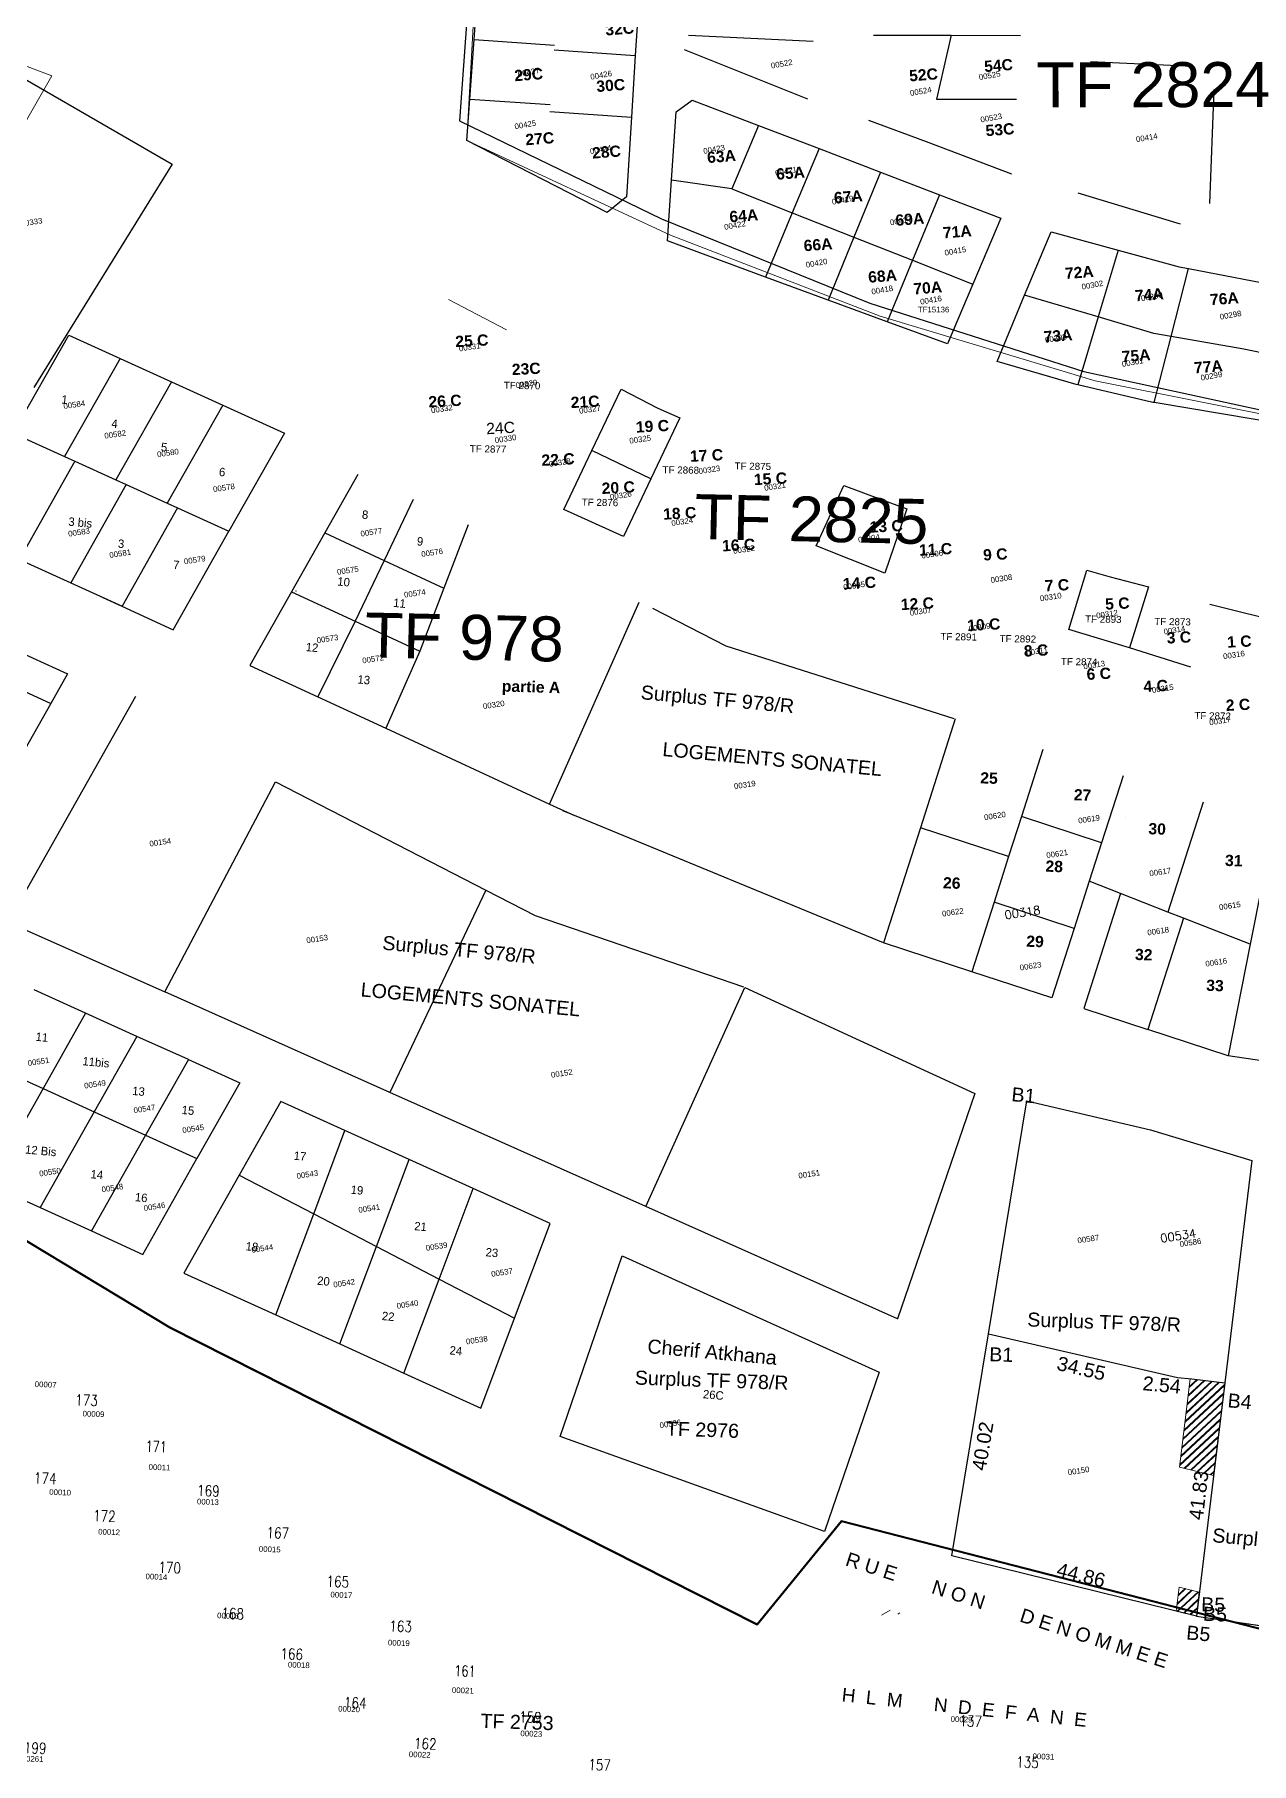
# Model space of a CAD drawing. Header units: metres. Extents: x 0 to 1324930, y 0 to 1631912.
# Drawn here: x 254000.7 to 254217.3, y 1629919.7 to 1630227.5 of the extents above; entities that cross this region are included whole.
import ezdxf
from ezdxf.enums import TextEntityAlignment as Align

# ---------------------------------------------------------------- set-up
doc = ezdxf.new("R2010")
doc.units = ezdxf.units.M
doc.header["$MEASUREMENT"] = 0
for name, color, linetype, lineweight in [('CABA', 7, 'Continuous', 0), ('etats des lieux', 30, 'Continuous', 0), ('Numero Titre Foncier', 4, 'Continuous', 0), ('Numero_TF', 7, 'Continuous', 0), ('Numérotation', 7, 'Continuous', 0)]:
    doc.layers.add(name, color=color, linetype=linetype, lineweight=lineweight)
for name, color, linetype in [('historique_numero_parcelle', 7, 'Continuous'), ('limites_parcelles', 7, 'Continuous'), ('limites_sections', 7, 'Continuous'), ('limites_tf', 7, 'Continuous'), ('numero_lot', 7, 'Continuous'), ('numero_parcelle', 7, 'Continuous')]:
    doc.layers.add(name, color=color, linetype=linetype)
doc.styles.get("Standard").update_dxf_attribs({"font": 'txt.shx'})
doc.styles.add('Style-Arial', font='arial.ttf')
doc.styles.add('Style-ENGINEERING', font='ENGINEERING.shx')
doc.styles.add('Style-STANDARD', font='STANDARD.shx')
doc.styles.add('Style-txt', font='txt.shx')
doc.styles.add('style1', font='')
doc.styles.get('style1').set_extended_font_data('Times New Roman', bold=True)
pattern_1 = [(43.0081, (73679.1095, 47515.8879), (-0.6820969712, 0.73125216026), [])]

msp = doc.modelspace()

# ---------------------------------------------------------------- hatches: boundary and pattern name
at = {"layer": 'CABA', "linetype": 'Continuous', "lineweight": 0}
h = msp.add_hatch(dxfattribs=at)
h.set_pattern_fill('MSTN', style=0, pattern_type=2)
h.set_pattern_definition([(43.0081, (73681.096, 47552.9553), (-0.6820969712, 0.73125216026), [])])
h.paths.add_polyline_path([(254206.4185, 1629988.21318), (254212.54465, 1629987.47917), (254210.54468, 1629971.02072), (254204.5105, 1629972.51156)])
h = msp.add_hatch(dxfattribs=at)
h.set_pattern_fill('MSTN', style=0, pattern_type=2)
h.set_pattern_definition(pattern_1)
h.paths.add_polyline_path([(254204.43198, 1629951.14585), (254208.02178, 1629950.25893), (254207.49814, 1629945.94976), (254203.90834, 1629946.83668)])
h = msp.add_hatch(dxfattribs=at)
h.set_pattern_fill('MSTN', style=0, pattern_type=2)
h.set_pattern_definition(pattern_1)
h.paths.add_polyline_path([(254204.43198, 1629951.14585), (254208.02178, 1629950.25893), (254207.49814, 1629945.94976), (254203.90834, 1629946.83668)])

# ---------------------------------------------------------------- linework, layer by layer
at = {"layer": 'CABA', "color": 7, "linetype": 'Continuous', "lineweight": 13}
msp.add_line((254125.9938, 1630117.9475), (254123.76185, 1630118.67752), dxfattribs=at)
at = {"layer": 'CABA', "color": 7, "linetype": 'Continuous', "lineweight": 30}
for p, q in [((254204.14309, 1629988.44177), (254206.66599, 1629988.19393)), ((254206.66599, 1629988.19393), (254212.54465, 1629987.47917))]:
    msp.add_line(p, q, dxfattribs=at)
at = {"layer": 'CABA', "color": 7, "linetype": 'Continuous', "lineweight": 0}
for p, q in [((254206.41922, 1629988.21909), (254204.5105, 1629972.51156)), ((254205.48142, 1629980.5016), (254212.49132, 1629987.04029)), ((254205.66884, 1629982.04391), (254211.61518, 1629987.59054)), ((254205.85625, 1629983.58623), (254210.31601, 1629987.7462)), ((254206.04367, 1629985.12855), (254209.01684, 1629987.90186)), ((254206.23109, 1629986.67086), (254207.71767, 1629988.05752)), ((254205.10658, 1629977.41696), (254212.11649, 1629983.95565)), ((254205.294, 1629978.95928), (254212.30391, 1629985.49797)), ((254204.73175, 1629974.33232), (254211.74165, 1629980.87102)), ((254204.91917, 1629975.87464), (254211.92907, 1629982.41334)), ((254204.54433, 1629972.79001), (254211.55424, 1629979.3287)), ((254205.46029, 1629972.2769), (254211.36682, 1629977.78638)), ((254206.61934, 1629971.99054), (254211.1794, 1629976.24407)), ((254207.77839, 1629971.70418), (254210.99199, 1629974.70175)), ((254210.54468, 1629971.02072), (254204.5105, 1629972.51156)), ((254208.93744, 1629971.41781), (254210.80457, 1629973.15943)), ((254210.09649, 1629971.13145), (254210.61715, 1629971.61712)), ((254204.43198, 1629951.14584), (254203.90834, 1629946.83668)), ((254204.05714, 1629948.06121), (254206.75007, 1629950.57312)), ((254204.14716, 1629946.77768), (254207.90912, 1629950.28676)), ((254204.24456, 1629949.60353), (254205.59102, 1629950.85948)), ((254208.02178, 1629950.25893), (254204.43198, 1629951.14584)), ((254205.30621, 1629946.49132), (254207.85258, 1629948.86652)), ((254206.46526, 1629946.20495), (254207.66516, 1629947.3242))]:
    msp.add_line(p, q, dxfattribs=at)
at = {"layer": 'CABA', "flags": 128}
for points in [[(254154.28212, 1629998.86075), (254162.36502, 1630022.40028)], [(254170.47252, 1629996.19674), (254204.14295, 1629988.43582)], [(254207.49926, 1629945.94673), (254272.16378, 1629936.48199)]]:
    msp.add_lwpolyline(points, dxfattribs=at)
at = {"layer": 'CABA', "color": 7, "flags": 128}
for points in [[(254170.47252, 1629996.19674), (254170.47252, 1629996.19674)], [(254170.6957, 1629993.70906), (254170.6957, 1629993.70906)], [(254171.03487, 1629995.12644), (254171.03487, 1629995.12644)]]:
    msp.add_lwpolyline(points, dxfattribs=at)
at = {"layer": 'CABA', "color": 5, "flags": 128}
msp.add_lwpolyline([(254204.14295, 1629988.43582), (254206.66753, 1629988.18882)], dxfattribs=at)
at = {"layer": 'CABA', "ltscale": 38, "flags": 128}
for points in [[(254151.46784, 1629946.13299), (254152.98176, 1629947.03609)], [(254154.34459, 1629946.30066), (254154.68102, 1629946.52603)]]:
    msp.add_lwpolyline(points, dxfattribs=at)
at = {"layer": 'CABA', "color": 7, "linetype": 'Continuous', "lineweight": 0}
for points in [[(254206.4185, 1629988.21318), (254212.54465, 1629987.47917), (254210.54468, 1629971.02072), (254204.5105, 1629972.51156)], [(254206.4185, 1629988.21318), (254212.54465, 1629987.47917), (254210.54468, 1629971.02072), (254204.5105, 1629972.51156)], [(254206.4185, 1629988.21318), (254212.54465, 1629987.47917), (254210.54468, 1629971.02072), (254204.5105, 1629972.51156)], [(254204.43198, 1629951.14584), (254208.02178, 1629950.25893), (254207.49814, 1629945.94976), (254203.90834, 1629946.83668)], [(254204.43198, 1629951.14584), (254208.02178, 1629950.25893), (254207.49814, 1629945.94976), (254203.90834, 1629946.83668)], [(254204.43198, 1629951.14584), (254208.02178, 1629950.25893), (254207.49814, 1629945.94976), (254203.90834, 1629946.83668)]]:
    msp.add_3dface(points, dxfattribs=at)
at = {"layer": 'etats des lieux', "color": 2, "lineweight": 13, "flags": 128}
msp.add_lwpolyline([(253989.35335, 1630225.62672), (253990.05265, 1630225.36302), (254003.78178, 1630220.18454), (253996.65492, 1630207.7157), (253982.74448, 1630213.30917), (253989.35335, 1630225.62672)], close=True, dxfattribs=at)
at = {"layer": 'limites_parcelles'}
for p, q in [((254078.93995, 1630226.62535), (254079.65964, 1630236.31642)), ((254108.22544, 1630233.45435), (254107.61572, 1630223.77943)), ((253986.17921, 1630226.99532), (254025.15366, 1630204.45447)), ((254078.15323, 1630216.03177), (254078.93995, 1630226.62535)), ((254078.93995, 1630226.62535), (254093.23099, 1630225.63957)), ((254117.05981, 1630227.43401), (254139.26363, 1630226.34812)), ((254150.04423, 1630227.39652), (254163.79994, 1630227.38615)), ((254163.86608, 1630227.38611), (254161.21541, 1630216.04825)), ((254163.79994, 1630227.38615), (254163.86608, 1630227.38611)), ((254163.86608, 1630227.38611), (254176.17386, 1630227.37682)), ((254093.1701, 1630224.77519), (254107.61572, 1630223.77943)), ((254107.61572, 1630223.77943), (254106.92478, 1630212.81572)), ((254138.32318, 1630216.02501), (254116.37013, 1630224.79848)), ((254188.6262, 1630222.70865), (254206.78221, 1630221.88083)), ((254210.59736, 1630217.7379), (254209.84956, 1630197.42755)), ((254077.60485, 1630208.64754), (254078.15323, 1630216.03177)), ((254078.15323, 1630216.03177), (254092.48328, 1630215.04276)), ((254114.90037, 1630213.73947), (254117.72295, 1630215.86265)), ((254117.72295, 1630215.86265), (254129.52755, 1630211.34627)), ((254161.21541, 1630216.04825), (254175.47165, 1630216.03778)), ((254092.39678, 1630213.81719), (254106.92478, 1630212.81572)), ((254106.92478, 1630212.81572), (254106.03113, 1630198.63532)), ((254114.07683, 1630201.59291), (254114.90037, 1630213.73947)), ((254129.52755, 1630211.34627), (254124.82559, 1630200.05934)), ((254129.52755, 1630211.34627), (254140.3413, 1630207.20897)), ((254159.42649, 1630208.39635), (254149.21034, 1630212.25115)), ((254102.63254, 1630195.84863), (254077.60485, 1630208.64754)), ((254174.64283, 1630202.65485), (254159.42649, 1630208.39635)), ((254140.3413, 1630207.20897), (254135.57046, 1630195.79466)), ((254140.3413, 1630207.20897), (254151.28824, 1630203.02072)), ((254025.15366, 1630204.45447), (254000.56487, 1630164.68478)), ((254151.28824, 1630203.02072), (254146.52983, 1630191.45856)), ((254151.28824, 1630203.02072), (254161.75131, 1630199.0176)), ((254106.03113, 1630198.63532), (254102.63254, 1630195.84863)), ((254113.34374, 1630190.78032), (254114.07683, 1630201.59291)), ((254124.82559, 1630200.05934), (254114.07683, 1630201.59291)), ((254124.82559, 1630200.05934), (254124.82079, 1630200.04784)), ((254124.82079, 1630200.04784), (254135.57046, 1630195.79466)), ((254161.75131, 1630199.0176), (254156.94461, 1630187.33793)), ((254161.75131, 1630199.0176), (254172.67692, 1630194.83751)), ((254204.68441, 1630193.74908), (254186.45022, 1630199.31547)), ((254135.57046, 1630195.79466), (254130.79199, 1630184.36207)), ((254135.57046, 1630195.79466), (254146.52983, 1630191.45856)), ((254172.67692, 1630194.83751), (254167.70649, 1630183.07996)), ((254176.92648, 1630181.13388), (254181.62832, 1630192.42393)), ((254181.62832, 1630192.42393), (254193.59336, 1630189.15098)), ((254130.79199, 1630184.36207), (254113.34374, 1630190.78032)), ((254146.52983, 1630191.45856), (254141.92402, 1630180.26722)), ((254146.52983, 1630191.45856), (254156.94461, 1630187.33793)), ((254156.94461, 1630187.33793), (254152.44239, 1630176.39809)), ((254156.94461, 1630187.33793), (254167.70649, 1630183.07996)), ((254193.59336, 1630189.15098), (254190.00506, 1630177.25202)), ((254193.59336, 1630189.15098), (254204.42792, 1630186.18726)), ((254141.92402, 1630180.26722), (254130.79199, 1630184.36207)), ((254202.99618, 1630173.76876), (254206.07444, 1630185.87158)), ((254204.42792, 1630186.18726), (254206.07444, 1630185.87158)), ((254206.07444, 1630185.87158), (254243.30765, 1630178.73309)), ((254152.44239, 1630176.39809), (254141.92402, 1630180.26722)), ((254167.70649, 1630183.07996), (254163.20772, 1630172.43812)), ((254172.01463, 1630169.33955), (254176.92648, 1630181.13388)), ((254190.00506, 1630177.25202), (254176.92648, 1630181.13388)), ((254190.00506, 1630177.25202), (254186.36742, 1630165.18948)), ((254199.94291, 1630174.30236), (254190.00506, 1630177.25202)), ((253996.89365, 1630156.55469), (254006.76989, 1630174.03376)), ((254006.76989, 1630174.03376), (254015.9065, 1630169.87604)), ((254163.20772, 1630172.43812), (254152.44239, 1630176.39809)), ((254202.99618, 1630173.76876), (254199.94291, 1630174.30236)), ((254200.0011, 1630161.99287), (254202.99618, 1630173.76876)), ((254215.9643, 1630171.50241), (254202.99618, 1630173.76876)), ((254215.96432, 1630171.5024), (254215.9643, 1630171.50241)), ((254228.62403, 1630168.85505), (254215.96432, 1630171.5024)), ((254015.9065, 1630169.87604), (254006.03027, 1630152.39697)), ((254015.9065, 1630169.87604), (254025.04312, 1630165.71831)), ((254186.12119, 1630165.24751), (254172.01463, 1630169.33955)), ((254025.04312, 1630165.71831), (254015.16689, 1630148.23925)), ((254025.04312, 1630165.71831), (254034.17974, 1630161.56059)), ((254186.36742, 1630165.18948), (254186.12119, 1630165.24751)), ((254199.75831, 1630162.03337), (254186.36742, 1630165.18948)), ((254099.89841, 1630153.48545), (254105.11908, 1630164.39343)), ((254105.11908, 1630164.39343), (254111.63635, 1630161.00958)), ((254200.0011, 1630161.99287), (254199.75831, 1630162.03337)), ((254242.116, 1630154.969), (254200.0011, 1630161.99287)), ((254034.17974, 1630161.56059), (254024.30351, 1630144.08153)), ((254034.17974, 1630161.56059), (254045.14368, 1630156.57133)), ((254115.52979, 1630159.30364), (254110.38162, 1630148.45663)), ((254111.63635, 1630161.00958), (254115.52979, 1630159.30364)), ((253996.89365, 1630156.55469), (254006.03027, 1630152.39697)), ((254045.14368, 1630156.57133), (254035.26745, 1630139.09226)), ((254006.03027, 1630152.39697), (254007.8576, 1630151.56542)), ((254094.87603, 1630142.9532), (254099.89841, 1630153.48545)), ((254110.38162, 1630148.45663), (254099.89841, 1630153.48545)), ((254007.8576, 1630151.56542), (253997.98136, 1630134.08636)), ((254007.8576, 1630151.56542), (254015.16689, 1630148.23925)), ((254016.99421, 1630147.4077), (254007.11798, 1630129.92864)), ((254015.16689, 1630148.23925), (254016.99421, 1630147.4077)), ((254016.99421, 1630147.4077), (254024.30351, 1630144.08153)), ((254058.20311, 1630149.19233), (254052.33295, 1630138.80326)), ((254110.38045, 1630148.45417), (254105.50353, 1630138.16878)), ((254110.38162, 1630148.45663), (254110.38045, 1630148.45417)), ((254139.82558, 1630136.525), (254144.74237, 1630147.25962)), ((254144.74237, 1630147.25962), (254151.29027, 1630144.81531)), ((254026.13083, 1630143.24998), (254016.2546, 1630125.77092)), ((254024.30351, 1630144.08153), (254026.13083, 1630143.24998)), ((254026.13083, 1630143.24998), (254035.26745, 1630139.09226)), ((254068.05746, 1630144.75054), (254062.90629, 1630133.91173)), ((254151.29027, 1630144.81531), (254155.95312, 1630143.07255)), ((254077.85935, 1630140.2159), (254073.55223, 1630128.98661)), ((254105.50353, 1630138.16878), (254094.87603, 1630142.9532)), ((254155.95312, 1630143.07255), (254152.04093, 1630131.62571)), ((254025.3486, 1630121.53777), (254035.26745, 1630139.09226)), ((254052.33295, 1630138.80326), (254046.41034, 1630128.32135)), ((254052.33295, 1630138.80326), (254062.90629, 1630133.91173)), ((253997.98136, 1630134.08636), (254007.11798, 1630129.92864)), ((254152.04093, 1630131.62571), (254139.82558, 1630136.525)), ((254062.90629, 1630133.91173), (254057.75512, 1630123.07293)), ((254062.90629, 1630133.91173), (254073.55223, 1630128.98661)), ((254184.79915, 1630121.62428), (254187.98089, 1630132.14693)), ((254187.98089, 1630132.14693), (254192.15681, 1630131.005)), ((254192.15681, 1630131.005), (254198.97869, 1630129.19482)), ((254007.11798, 1630129.92864), (254016.2546, 1630125.77092)), ((254046.41034, 1630128.32135), (254039.00707, 1630115.21896)), ((254046.41034, 1630128.32135), (254057.75512, 1630123.07293)), ((254073.55223, 1630128.98661), (254069.24511, 1630117.75732)), ((254198.97869, 1630129.19482), (254195.575, 1630118.32449)), ((253977.63467, 1630126.86533), (254006.56327, 1630113.70104)), ((254012.86136, 1630127.31473), (254016.24295, 1630125.7503)), ((254016.2546, 1630125.77092), (254016.24295, 1630125.7503)), ((254016.24295, 1630125.7503), (254025.3486, 1630121.53777)), ((254092.35902, 1630090.5368), (254108.28794, 1630126.4949)), ((254110.69408, 1630125.38182), (254123.76185, 1630118.67752)), ((254209.8777, 1630126.12008), (254230.32154, 1630121.02432)), ((254057.75512, 1630123.07293), (254051.12329, 1630109.61364)), ((254057.75512, 1630123.07293), (254069.24511, 1630117.75732)), ((254195.575, 1630118.32449), (254184.79915, 1630121.62428)), ((254123.76185, 1630118.67752), (254164.30509, 1630105.77061)), ((254069.24511, 1630117.75732), (254063.19414, 1630104.02932)), ((254206.52842, 1630114.87936), (254195.575, 1630118.32449)), ((253989.89547, 1630114.69391), (254003.6004, 1630108.45733)), ((254006.56327, 1630113.70104), (254003.6004, 1630108.45733)), ((254039.00707, 1630115.21896), (254051.12329, 1630109.61364)), ((254018.66463, 1630109.70841), (253995.96532, 1630069.53491)), ((254051.12329, 1630109.61364), (254063.19414, 1630104.02932)), ((254003.6004, 1630108.45733), (253997.42776, 1630097.53291)), ((254063.19414, 1630104.02932), (254092.35902, 1630090.5368)), ((254164.54327, 1630105.68536), (254158.36516, 1630086.31688)), ((254180.18077, 1630100.22421), (254176.35799, 1630088.29712)), ((254023.85331, 1630057.09021), (254043.57282, 1630094.46442)), ((254043.57282, 1630094.46442), (254081.03533, 1630075.19095)), ((254194.43771, 1630095.56109), (254190.61298, 1630083.62793)), ((254208.69465, 1630090.89798), (254202.41864, 1630071.31682)), ((254092.35902, 1630090.5368), (254096.77621, 1630088.49327)), ((254096.77621, 1630088.49327), (254094.7238, 1630089.33872)), ((254151.82605, 1630065.81667), (254096.77621, 1630088.49327)), ((254176.35799, 1630088.29712), (254174.07634, 1630081.17835)), ((254190.61298, 1630083.62793), (254176.35799, 1630088.29712)), ((254158.36516, 1630086.31688), (254151.82605, 1630065.81667)), ((254174.07634, 1630081.17835), (254158.36516, 1630086.31688)), ((254221.28361, 1630086.78111), (254217.08289, 1630065.59231)), ((254190.61298, 1630083.62793), (254188.41877, 1630076.78198)), ((254174.07634, 1630081.17835), (254171.47443, 1630073.0604)), ((254188.41877, 1630076.78198), (254185.72942, 1630068.3912)), ((254194.01872, 1630074.59592), (254188.41877, 1630076.78198)), ((254081.03533, 1630075.19095), (254063.91993, 1630039.21093)), ((254081.03533, 1630075.19095), (254089.78878, 1630070.69774)), ((254171.47443, 1630073.0604), (254167.50654, 1630060.68056)), ((254185.72942, 1630068.3912), (254171.47443, 1630073.0604)), ((254194.01872, 1630074.59592), (254187.46936, 1630054.16188)), ((254202.41864, 1630071.31682), (254194.01872, 1630074.59592)), ((253995.96532, 1630069.53491), (254023.85331, 1630057.09021)), ((254089.78878, 1630070.69774), (254126.8693, 1630058.0208)), ((254205.21862, 1630070.22379), (254198.87076, 1630050.41844)), ((254205.21862, 1630070.22379), (254202.41864, 1630071.31682)), ((254217.08289, 1630065.59231), (254205.21862, 1630070.22379)), ((254185.72942, 1630068.3912), (254181.76153, 1630056.01136)), ((254167.50654, 1630060.68056), (254151.82605, 1630065.81667)), ((254217.08289, 1630065.59231), (254213.14548, 1630045.73161)), ((254181.76153, 1630056.01136), (254167.50654, 1630060.68056)), ((254009.76867, 1630053.30862), (254000.62166, 1630057.44794)), ((254063.91993, 1630039.21093), (254023.85331, 1630057.09021)), ((254109.46516, 1630018.88688), (254127.13638, 1630057.88491)), ((254127.13638, 1630057.88491), (254168.06071, 1630038.98763)), ((254187.46936, 1630054.16188), (254198.87076, 1630050.41844)), ((254009.76867, 1630053.30862), (254002.18428, 1630039.88567)), ((254018.91569, 1630049.1693), (254009.76867, 1630053.30862)), ((254018.91569, 1630049.1693), (254011.3209, 1630035.72795)), ((254028.06271, 1630045.02998), (254018.91569, 1630049.1693)), ((254213.14548, 1630045.73161), (254198.87076, 1630050.41844)), ((254028.06271, 1630045.02998), (254020.45752, 1630031.57023)), ((254028.06271, 1630045.02998), (254037.20972, 1630040.89066)), ((254254.67993, 1630039.56892), (254213.14548, 1630045.73161)), ((253993.04766, 1630044.04339), (254002.18428, 1630039.88567)), ((254002.18428, 1630039.88567), (253992.55495, 1630022.84358)), ((254002.18428, 1630039.88567), (254011.3209, 1630035.72795)), ((254037.20972, 1630040.89066), (254029.59413, 1630027.4125)), ((254109.46516, 1630018.88688), (254063.91993, 1630039.21093)), ((254168.06071, 1630038.98763), (254162.36502, 1630022.40028)), ((254011.3209, 1630035.72795), (254001.69157, 1630018.68586)), ((254011.3209, 1630035.72795), (254020.45752, 1630031.57023)), ((254044.52733, 1630037.57921), (254037.11879, 1630024.46747)), ((254055.94014, 1630032.41455), (254044.52733, 1630037.57921)), ((254170.47252, 1629996.19674), (254177.33003, 1630037.70186)), ((254177.33003, 1630037.70186), (254199.30162, 1630032.54431)), ((254050.36953, 1630017.58037), (254055.94014, 1630032.41455)), ((254067.35294, 1630027.24989), (254055.94014, 1630032.41455)), ((254199.30162, 1630032.54431), (254217.35365, 1630027.05395)), ((254020.45752, 1630031.57023), (254010.82819, 1630014.52814)), ((254020.45752, 1630031.57023), (254029.59413, 1630027.4125)), ((254019.96481, 1630010.37042), (254029.59413, 1630027.4125)), ((254061.54129, 1630011.77383), (254067.35294, 1630027.24989)), ((254078.76573, 1630022.08523), (254067.35294, 1630027.24989)), ((254217.35365, 1630027.05395), (254207.49851, 1629945.94875)), ((254037.11879, 1630024.46747), (254027.2741, 1630007.04424)), ((254037.11879, 1630024.46747), (254050.36953, 1630017.58037)), ((253992.55495, 1630022.84358), (254001.69157, 1630018.68586)), ((254072.71305, 1630005.96729), (254078.76573, 1630022.08523)), ((254092.4611, 1630015.88764), (254078.76573, 1630022.08523)), ((254162.36502, 1630022.40028), (254154.29018, 1629998.88422)), ((254001.69157, 1630018.68586), (254010.82819, 1630014.52814)), ((254043.6197, 1629999.60599), (254050.36953, 1630017.58037)), ((254050.36953, 1630017.58037), (254061.54129, 1630011.77383)), ((254154.29018, 1629998.88422), (254109.46516, 1630018.88688)), ((254010.82819, 1630014.52814), (254019.96481, 1630010.37042)), ((254086.11916, 1629998.99944), (254092.4611, 1630015.88764)), ((254055.02325, 1629994.41667), (254061.54129, 1630011.77383)), ((254061.54129, 1630011.77383), (254072.71305, 1630005.96729)), ((254094.22964, 1629977.92993), (254105.27263, 1630010.09001)), ((254105.27263, 1630010.09001), (254151.0281, 1629989.38419)), ((254027.2741, 1630007.04424), (254043.6197, 1629999.60599)), ((254066.42679, 1629989.22736), (254072.71305, 1630005.96729)), ((254072.71305, 1630005.96729), (254086.11916, 1629998.99944)), ((254043.6197, 1629999.60599), (254055.02325, 1629994.41667)), ((254080.11104, 1629983.00019), (254086.11916, 1629998.99944)), ((254163.94613, 1629956.70999), (254170.47252, 1629996.19674)), ((254170.47252, 1629996.19674), (254204.14309, 1629988.44177)), ((254055.02325, 1629994.41667), (254066.42679, 1629989.22736)), ((254151.0281, 1629989.38419), (254141.29165, 1629961.02908)), ((254066.42679, 1629989.22736), (254080.11104, 1629983.00019)), ((254141.29165, 1629961.02908), (254094.22964, 1629977.92993)), ((254207.49851, 1629945.94875), (254163.94613, 1629956.70999)), ((254207.49851, 1629945.94875), (254248.94095, 1629939.88173))]:
    msp.add_line(p, q, dxfattribs=at)
at = {"layer": 'limites_sections', "color": 112, "linetype": 'Continuous', "lineweight": 40, "flags": 128}
msp.add_lwpolyline([(254348.37093, 1630391.95188), (254309.9852, 1630253.9323), (254287.3632, 1630130.504), (254273.8695, 1629992.7881), (254275.33492, 1629929.18652), (254144.35091, 1629962.85453), (254129.31023, 1629944.47073), (254024.76813, 1629997.35713), (253955.51113, 1630039.11967), (253907.40539, 1630046.33621), (253799.36956, 1630038.16252), (253786.49656, 1630083.30013), (253767.95025, 1630162.06918), (253749.05444, 1630241.18813), (253711.26262, 1630399.42594), (253774.7544, 1630423.15502), (253793.1789, 1630438.29059), (253808.24301, 1630442.91488), (253853.18689, 1630453.72681), (253859.1482, 1630539.48477), (253942.17203, 1630521.14592), (254040.03808, 1630496.89822), (254237.72828, 1630442.84484), (254348.37093, 1630391.95188)], close=True, dxfattribs=at)
for points in [[(254266.72124, 1629287.51673), (254172.48417, 1629409.31925), (254097.22164, 1629442.49494), (254024.76813, 1629444.48435), (253971.49352, 1629433.82949), (253653.94722, 1629377.17001), (253582.75022, 1629367.14207), (253798.76793, 1629726.38387), (253856.42036, 1629838.71662), (253802.99925, 1630025.997), (253799.36956, 1630038.16252), (253786.53856, 1630083.23103), (253799.36956, 1630038.16252), (253907.40539, 1630046.33621), (253955.51113, 1630039.11967), (254024.76813, 1629997.35713), (254129.31023, 1629944.47073), (254144.35091, 1629962.85453), (254275.33492, 1629929.18652)], [(254266.72124, 1629287.51673), (254172.48417, 1629409.31925), (254097.22164, 1629442.49494), (254024.76813, 1629444.48435), (253971.49352, 1629433.82949), (253662.59302, 1629378.69766), (253582.75022, 1629367.14207), (253798.76793, 1629726.38387), (253856.42036, 1629838.71662), (253802.99925, 1630025.997), (253799.36956, 1630038.16252), (253786.53856, 1630083.23103), (253799.36956, 1630038.16252), (253907.40539, 1630046.33621), (253955.51113, 1630039.11967), (254024.76813, 1629997.35713), (254129.31023, 1629944.47073), (254144.35091, 1629962.85453), (254275.33492, 1629929.18652)]]:
    msp.add_lwpolyline(points, dxfattribs=at)
at = {"layer": 'limites_tf', "color": 5, "linetype": 'Continuous', "lineweight": 30}
msp.add_line((254194.93733, 1630088.10762), (254194.93733, 1630088.10762), dxfattribs=at)
at = {"layer": 'limites_tf', "color": 5, "linetype": 'Continuous', "lineweight": 30, "elevation": -1.032, "flags": 128}
msp.add_lwpolyline([(254122.5657, 1630291.43751), (254084.95875, 1630332.10029), (254076.30616, 1630212.19003), (254112.29483, 1630194.72311), (254149.36206, 1630179.6824), (254187.4695, 1630167.53804), (254226.56994, 1630159.0802), (254270.49731, 1630158.2554), (254277.8967, 1630288.61014), (254151.33974, 1630289.69611), (254122.5657, 1630291.43751)], close=True, dxfattribs=at)
at = {"layer": 'limites_tf', "color": 5, "linetype": 'Continuous', "lineweight": 0, "flags": 128}
msp.add_lwpolyline([(254122.53016, 1630288.65895), (254084.24721, 1630328.68593), (254077.60485, 1630208.64754), (254113.88112, 1630191.78603), (254151.19515, 1630177.36847), (254189.50071, 1630165.86428), (254228.73737, 1630158.06274), (254272.67239, 1630157.97403), (254277.88673, 1630288.43444), (254151.32934, 1630287.39987), (254122.53016, 1630288.65895)], close=True, dxfattribs=at)
at = {"layer": 'limites_tf', "color": 7, "linetype": 'Continuous', "lineweight": 0}
msp.add_point((254047.20308, 1630128.46938), dxfattribs=at)
at = {"layer": 'Numérotation', "color": 5, "lineweight": 13}
msp.add_line((254084.6965, 1630174.97423), (254074.35188, 1630180.34257), dxfattribs=at)

# ---------------------------------------------------------------- texts
at = {"layer": 'CABA', "color": 7, "linetype": 'Continuous', "lineweight": 13, "style": 'Style-ENGINEERING'}
for s, height, p in [('1', 1.49999, (254006.03456, 1630162.54809)), ('26C', 1.499994, (254121.51526, 1629985.35422))]:
    msp.add_text(s, height=height, rotation=354.74223, dxfattribs=at).set_placement(p, align=Align.MIDDLE_CENTER)
at = {"layer": 'CABA'}
for s, insert, char_height, attachment_point, rotation, line_spacing_factor in [('\\fArial|b0|i0|c00|p39;Surplus TF 978/R', (254108.74184, 1630111.70919), 2.49999, 1, 354.742208, 0.725795), ('\\fArial|b0|i0|c00|p39;LOGEMENTS SONATEL', (254112.60093, 1630101.58555), 2.49999, 1, 354.742208, 0.725795), ('\\fArial|b0|i0|c00|p39;Surplus TF 978/R', (254062.74282, 1630067.11159), 2.49999, 1, 354.742208, 0.725795), ('\\fArial|b0|i0|c00|p39;LOGEMENTS SONATEL', (254058.88277, 1630058.79403), 2.49999, 1, 354.742208, 0.725795), ('\\fArial|b0|i0|c00|p39;Surplus TF 978/R', (254177.4473, 1630000.04055), 2.499983, 1, 358.0081126, 0.72), ('\\fArial|b0|i0|c00|p39;Cherif Atkhana', (254109.91721, 1629995.29261), 2.49999, 1, 354.742208, 0.725795), ('\\fArial|b0|i0|c00|p39;Surplus TF 978/R', (254107.58717, 1629989.69306), 2.499983, 1, 358.0081126, 0.72), ('\\fArial|b0|i0|c00|p39;Surplus TF 978/R', (254210.4722, 1629961.64283), 2.49999, 1, 354.742208, 0.725795), ('\\fArial|b0|i0|c00|p39;R U E       N O N       D E N O M M E E', (254174.14545, 1629948.23484), 2.49999, 2, 342.1543303, 0.782297), ('\\fArial|b0|i0|c00|p39;H  L  M      N  D  E  F  A  N  E', (254144.53065, 1629933.21002), 2.413, 1, 354.0080943, 0.725795)]:
    msp.add_mtext(s, dxfattribs=dict(at, insert=insert, char_height=char_height, attachment_point=attachment_point, rotation=rotation, line_spacing_factor=line_spacing_factor))
at = {"layer": 'CABA', "color": 4}
for s, insert, char_height, attachment_point, rotation, line_spacing_factor in [('\\fArial|b0|i0|c00|p39;B1', (254176.73938, 1630038.70083), 2.49999, 5, 354.742208, 0.782297), ('\\fArial|b0|i0|c00|p39;B1', (254172.76752, 1629992.53214), 2.499983, 5, 358.0081126, 0.72), ('\\fArial|b0|i0|c00|p39;34.55', (254187.2994, 1629991.29199), 2.499983, 2, 347.020225, 0.782297), ('\\fArial|b0|i0|c00|p39;34.55', (254187.2994, 1629991.29199), 2.499983, 2, 347.020225, 0.782297), ('\\fArial|b0|i0|c00|p39;34.55', (254187.2994, 1629991.29199), 2.499983, 2, 347.020225, 0.72), ('\\fArial|b0|i0|c00|p39;2.54', (254201.46707, 1629988.3707), 2.499983, 2, 354.4119131, 0.72), ('\\fArial|b0|i0|c00|p39;B4', (254215.21652, 1629984.21024), 2.49999, 5, 354.742208, 0.782297), ('\\fArial|b0|i0|c00|p39;40.02', (254168.22178, 1629976.43957), 2.499983, 2, 80.6182888, 0.782297), ('\\fArial|b0|i0|c00|p39;40.02', (254168.22178, 1629976.43957), 2.499983, 2, 80.6182888, 0.782297), ('\\fArial|b0|i0|c00|p39;40.02', (254168.22178, 1629976.43957), 2.499983, 2, 80.6182888, 0.72), ('\\fArial|b0|i0|c00|p39;41.83', (254206.66905, 1629967.61161), 2.499983, 2, 83.0669777, 0.72), ('\\fArial|b0|i0|c00|p39;44.86', (254187.2779, 1629954.49623), 2.499983, 2, 346.1204789, 0.72), ('\\fArial|b0|i0|c00|p39;B5', (254210.48737, 1629948.01341), 2.499983, 5, 358.0081126, 0.72), ('\\fArial|b0|i0|c00|p39;B5', (254210.80785, 1629946.30208), 2.49999, 5, 357.7422492, 0.782297), ('\\fArial|b0|i0|c00|p39;B5', (254207.8589, 1629942.87006), 2.49999, 5, 354.742208, 0.782297)]:
    msp.add_mtext(s, dxfattribs=dict(at, insert=insert, char_height=char_height, attachment_point=attachment_point, rotation=rotation, line_spacing_factor=line_spacing_factor))
at = {"layer": 'historique_numero_parcelle', "color": 7, "lineweight": 0, "style": 'Style-txt'}
for s, p in [('00318', (254176.53431, 1630071.23861)), ('00534', (254204.25714, 1630013.67578))]:
    msp.add_text(s, height=1.499994, rotation=8.74223, dxfattribs=at).set_placement(p, align=Align.MIDDLE_CENTER)
at = {"layer": 'Numero Titre Foncier', "color": 4, "linetype": 'Continuous', "lineweight": 0, "style": 'Style-Arial'}
for s, height, rotation, p in [('TF 2824', 7.999968, 0.13223, (254199.82962, 1630218.59871)), ('TF15136', 1, 0.13223, (254160.72207, 1630178.55946)), ('TF 2825', 7.999968, 358.74223, (254138.98892, 1630141.26649)), ('TF 978', 7.999968, 358.74223, (254077.19708, 1630120.25936))]:
    msp.add_text(s, height=height, rotation=rotation, dxfattribs=at).set_placement(p, align=Align.MIDDLE_CENTER)
at = {"layer": 'numero_lot', "color": 2, "linetype": 'Continuous', "lineweight": 30, "style": 'Style-ENGINEERING'}
msp.add_text('4', height=1.49999, rotation=354.74223, dxfattribs=at).set_placement((254014.92424, 1630158.24809), align=Align.MIDDLE_CENTER)
at = {"layer": 'numero_lot', "color": 7, "linetype": 'Continuous', "lineweight": 13, "style": 'Style-Arial'}
msp.add_text('24C', height=2, rotation=3.016772, dxfattribs=at).set_placement((254081.13465, 1630156.36431))
at = {"layer": 'numero_lot', "color": 7, "linetype": 'Continuous', "lineweight": 13, "style": 'Style-ENGINEERING'}
for s, height, p in [('5', 1.49999, (254023.74773, 1630154.07854)), ('6', 1.49999, (254034.08254, 1630149.64556)), ('3 bis', 1.499994, (254008.82192, 1630140.65386)), ('8', 1.49999, (254059.53348, 1630142.04948)), ('3', 1.49999, (254016.09306, 1630136.87587)), ('9', 1.49999, (254069.31191, 1630137.29463)), ('7', 1.49999, (254025.91746, 1630133.11163)), ('10', 1.499994, (254055.70733, 1630130.09046)), ('11', 1.499994, (254065.65283, 1630126.28902)), ('12', 1.499994, (254050.08677, 1630118.42092)), ('13', 1.499994, (254059.29969, 1630112.66525)), ('11', 1.499994, (254001.9952, 1630049.03977)), ('11bis', 1.499994, (254011.61767, 1630044.57907)), ('13', 1.499994, (254019.19695, 1630039.40483)), ('15', 1.499994, (254027.9999, 1630036.01439)), ('12 Bis', 1.499994, (254001.79299, 1630028.81964)), ('17', 1.499994, (254047.94801, 1630027.86768)), ('14', 1.499994, (254011.7775, 1630024.57434)), ('16', 1.499994, (254019.6751, 1630020.49)), ('19', 1.499994, (254058.08885, 1630021.8204)), ('21', 1.499994, (254069.39273, 1630015.33965)), ('18', 1.499994, (254039.38379, 1630011.74355)), ('23', 1.499994, (254082.09991, 1630010.68835)), ('20', 1.499994, (254052.11375, 1630005.61345)), ('22', 1.499994, (254063.63408, 1629999.3304)), ('24', 1.499994, (254075.67958, 1629993.21665))]:
    msp.add_text(s, height=height, rotation=354.74223, dxfattribs=at).set_placement(p, align=Align.MIDDLE_CENTER)
at = {"layer": 'numero_lot', "color": 7, "linetype": 'Continuous', "lineweight": 13, "style": 'Style-STANDARD'}
for s, width, p in [('173', 0.888889, (254009.93262, 1629984.40187)), ('171', 0.833333, (254022.34509, 1629976.16182)), ('174', 0.888889, (254002.57868, 1629970.50408)), ('169', 0.888889, (254031.63214, 1629968.27481)), ('172', 0.888889, (254013.11571, 1629963.79338)), ('167', 0.888889, (254043.9929, 1629960.76861)), ('170', 0.888889, (254024.74772, 1629954.60503)), ('165', 0.888889, (254054.66759, 1629952.10127)), ('168', 0.888889, (254035.94486, 1629946.40724)), ('163', 0.888889, (254065.84712, 1629944.14844)), ('166', 0.888889, (254046.46494, 1629939.2094)), ('161', 0.833333, (254077.29315, 1629936.18634)), ('164', 0.888889, (254057.77049, 1629930.52013)), ('159', 0.888889, (254088.94811, 1629927.97263)), ('137', 0.888889, (254167.32105, 1629927.28324)), ('199', 0.888889, (254000.7966, 1629922.48549)), ('162', 0.888889, (254070.2391, 1629923.25452)), ('157', 0.888889, (254101.27403, 1629919.49221)), ('135', 0.888889, (254177.43772, 1629919.95452))]:
    msp.add_text(s, height=1.930398, rotation=358.0081, dxfattribs=dict(at, width=width)).set_placement(p, align=Align.MIDDLE_CENTER)
at = {"layer": 'numero_lot', "color": 7, "linetype": 'Continuous', "lineweight": 13, "char_height": 2, "attachment_point": 7, "line_spacing_factor": 0.72, "style": 'style1'}
for s, insert, rotation in [('\\fArial|b1|i0|c00|p39;32C', (254102.35772, 1630227.31618), 4.4067778), ('\\fArial|b1|i0|c00|p39;54C', (254169.78972, 1630220.81028), 4.4067778), ('\\fArial|b1|i0|c00|p39;29C', (254086.15935, 1630219.17713), 4.4067778), ('\\fArial|b1|i0|c00|p39;52C', (254156.44211, 1630219.14563), 4.4067778), ('\\fArial|b1|i0|c00|p39;30C', (254100.76193, 1630217.25517), 4.4067778), ('\\fArial|b1|i0|c00|p39;53C', (254170.06183, 1630209.38336), 4.4067778), ('\\fArial|b1|i0|c00|p39;27C', (254088.13497, 1630207.77796), 4.4067778), ('\\fArial|b1|i0|c00|p39;28C', (254100.01289, 1630205.40395), 4.4067778), ('\\fArial|b1|i0|c00|p39;63A', (254120.47829, 1630204.60855), 4.4067778), ('\\fArial|b1|i0|c00|p39;65A', (254132.75977, 1630201.64003), 4.4067778), ('\\fArial|b1|i0|c00|p39;67A', (254143.05362, 1630197.42826), 4.4067778), ('\\fArial|b1|i0|c00|p39;64A', (254124.44752, 1630194.05012), 4.4067778), ('\\fArial|b1|i0|c00|p39;69A', (254154.00867, 1630193.43334), 4.4067778), ('\\fArial|b1|i0|c00|p39;71A', (254162.4418, 1630191.23107), 4.4067778), ('\\fArial|b1|i0|c00|p39;66A', (254137.667, 1630188.89893), 4.4067778), ('\\fArial|b1|i0|c00|p39;72A', (254184.1721, 1630183.99028), 4.4067778), ('\\fArial|b1|i0|c00|p39;68A', (254149.15182, 1630183.30295), 4.4067778), ('\\fArial|b1|i0|c00|p39;70A', (254157.19291, 1630181.21796), 4.4067778), ('\\fArial|b1|i0|c00|p39;74A', (254196.62795, 1630180.01911), 4.4067778), ('\\fArial|b1|i0|c00|p39;76A', (254209.98548, 1630179.28791), 4.4067778), ('\\fArial|b1|i0|c00|p39;25 C', (254075.63049, 1630171.84555), 3.0167565), ('\\fArial|b1|i0|c00|p39;73A', (254180.38701, 1630172.67907), 4.4067778), ('\\fArial|b1|i0|c00|p39;75A', (254194.28281, 1630169.14858), 4.4067778), ('\\fArial|b1|i0|c00|p39;23C', (254085.69732, 1630166.85695), 3.0167565), ('\\fArial|b1|i0|c00|p39;77A', (254207.13884, 1630167.19456), 4.4067778), ('\\fArial|b1|i0|c00|p39;26 C', (254070.84801, 1630161.11517), 3.0167565), ('\\fArial|b1|i0|c00|p39;21C', (254096.17796, 1630160.99244), 3.0167565), ('\\fArial|b1|i0|c00|p39;19 C', (254107.77396, 1630156.6204), 3.0167565), ('\\fArial|b1|i0|c00|p39;22 C', (254090.97217, 1630150.70477), 3.0167565), ('\\fArial|b1|i0|c00|p39;17 C', (254117.40321, 1630151.42471), 3.0167565), ('\\fArial|b1|i0|c00|p39;15 C', (254128.78755, 1630147.27402), 3.0167565), ('\\fArial|b1|i0|c00|p39;20 C', (254101.68824, 1630145.70193), 3.0167565), ('\\fArial|b1|i0|c00|p39;18 C', (254112.63024, 1630141.12753), 3.0167565), ('\\fArial|b1|i0|c00|p39;13 C', (254149.38733, 1630138.80355), 3.0167565), ('\\fArial|b1|i0|c00|p39;16 C', (254123.11563, 1630135.47963), 3.0167565), ('\\fArial|b1|i0|c00|p39;11 C', (254158.1747, 1630134.70988), 3.0167565), ('\\fArial|b1|i0|c00|p39;9 C', (254169.5865, 1630133.84878), 3.0167565), ('\\fArial|b1|i0|c00|p39;14 C', (254144.61912, 1630128.72298), 3.0167565), ('\\fArial|b1|i0|c00|p39;7 C', (254180.55336, 1630128.36743), 3.0167565), ('\\fArial|b1|i0|c00|p39;12 C', (254154.9309, 1630125.02925), 3.0167565), ('\\fArial|b1|i0|c00|p39;5 C', (254191.30748, 1630125.09741), 3.0167565), ('\\fArial|b1|i0|c00|p39;10 C', (254166.75758, 1630121.30227), 3.0167565), ('\\fArial|b1|i0|c00|p39;8 C', (254176.83392, 1630116.74688), 3.0167565), ('\\fArial|b1|i0|c00|p39;3 C', (254202.26667, 1630119.06093), 3.0167565), ('\\fArial|b1|i0|c00|p39;1 C', (254213.02738, 1630118.33601), 3.0167565), ('\\fArial|b1|i0|c00|p39;6 C', (254188.00185, 1630112.60095), 3.0167565), ('\\fArial|b1|i0|c00|p39;4 C', (254198.13051, 1630110.42819), 3.0167565), ('\\fArial|b1|i0|c00|p39;2 C', (254212.78008, 1630107.07264), 3.0167565)]:
    msp.add_mtext(s, dxfattribs=dict(at, insert=insert, rotation=rotation))
at = {"layer": 'numero_lot', "color": 7, "linetype": 'Continuous', "lineweight": 0, "insert": (254083.81804, 1630109.95471), "char_height": 2, "attachment_point": 7, "rotation": 358.4033042, "style": 'style1'}
msp.add_mtext('\\fArial|b1|i0|c00|p39;partie A\\P', dxfattribs=at)
at = {"layer": 'numero_lot', "color": 7, "linetype": 'Continuous', "lineweight": 0, "char_height": 2, "attachment_point": 7, "rotation": 358.0081126, "line_spacing_factor": 0.72, "style": 'style1'}
for s, insert in [('\\fArial|b1|i0|c00|p39;25', (254168.99677, 1630094.1927)), ('\\fArial|b1|i0|c00|p39;27', (254185.6504, 1630091.21456)), ('\\fArial|b1|i0|c00|p39;30', (254198.92536, 1630085.13661)), ('\\fArial|b1|i0|c00|p39;28', (254180.60612, 1630078.47262)), ('\\fArial|b1|i0|c00|p39;31', (254212.56468, 1630079.4953)), ('\\fArial|b1|i0|c00|p39;26', (254162.37408, 1630075.51231)), ('\\fArial|b1|i0|c00|p39;29', (254177.19366, 1630065.1123)), ('\\fArial|b1|i0|c00|p39;32', (254196.54114, 1630062.75453)), ('\\fArial|b1|i0|c00|p39;33', (254209.22555, 1630057.25875))]:
    msp.add_mtext(s, dxfattribs=dict(at, insert=insert))
at = {"layer": 'numero_parcelle', "color": 5, "lineweight": 0, "style": 'Style-Arial'}
for s, rotation, p in [('00427', 10.13223, (254086.63378, 1630220.98451)), ('00426', 10.13223, (254099.53642, 1630220.45855)), ('00522', 10.13223, (254131.68007, 1630222.45752)), ('00525', 10.13223, (254168.6944, 1630220.38939)), ('00524', 10.13223, (254156.43613, 1630217.56147)), ('00425', 10.13223, (254086.04059, 1630211.63055)), ('00523', 10.13223, (254168.97658, 1630212.84748)), ('00424', 10.13223, (254099.45293, 1630207.20825)), ('00423', 10.13223, (254119.64055, 1630207.25484)), ('00414', 10.13223, (254196.65961, 1630209.32465)), ('00421', 10.13223, (254132.43693, 1630203.34644)), ('00419', 10.13223, (254142.53114, 1630198.2012)), ('00333', 8.74223, (253998.15206, 1630194.34157)), ('00422', 10.13223, (254123.36043, 1630193.72678)), ('00417', 10.13223, (254152.86785, 1630194.53324)), ('00415', 10.13223, (254162.58448, 1630189.13403)), ('00420', 10.13223, (254137.88471, 1630186.99197)), ('00302', 10.13223, (254186.98197, 1630183.09723)), ('00418', 10.13223, (254149.57648, 1630182.2196)), ('00416', 10.13223, (254158.24561, 1630180.41505)), ('00300', 10.13223, (254197.5609, 1630181.02962)), ('00298', 10.13223, (254211.5854, 1630177.73935)), ('00303', 10.13223, (254180.48724, 1630173.60659)), ('00331', 8.74223, (254076.14162, 1630172.08751)), ('00301', 10.13223, (254194.14515, 1630169.33099)), ('00329', 8.74223, (254086.25819, 1630165.53506)), ('00299', 10.13223, (254208.16766, 1630166.90214)), ('00584', 8.74223, (254005.75384, 1630161.83621)), ('00332', 8.74223, (254071.19145, 1630161.08294)), ('00327', 8.74223, (254097.54341, 1630160.99673)), ('00582', 8.74223, (254013.03785, 1630156.55577)), ('00330', 8.74223, (254082.52994, 1630155.76973)), ('00325', 8.74223, (254106.49209, 1630155.66565)), ('00580', 8.74223, (254022.42683, 1630153.24014)), ('00328', 8.74223, (254092.20575, 1630151.54808)), ('00323', 8.74223, (254118.81244, 1630150.26054)), ('00578', 8.74223, (254032.39476, 1630147.05115)), ('00326', 8.74223, (254103.04018, 1630145.68324)), ('00321', 8.74223, (254130.49219, 1630147.28734)), ('00324', 8.74223, (254113.9711, 1630141.01201)), ('00583', 8.74223, (254006.59299, 1630139.11711)), ('00577', 8.74223, (254058.63437, 1630139.13166)), ('00304', 8.74223, (254147.21694, 1630138.04421)), ('00581', 8.74223, (254013.92892, 1630135.32941)), ('00579', 8.74223, (254027.19526, 1630134.18868)), ('00576', 8.74223, (254069.44752, 1630135.49476)), ('00322', 8.74223, (254124.96609, 1630136.05803)), ('00306', 8.74223, (254158.46934, 1630135.21226)), ('00575', 8.74223, (254054.45469, 1630132.3318)), ('00308', 8.74223, (254170.79567, 1630130.87967)), ('00574', 8.74223, (254066.38544, 1630128.25211)), ('00305', 8.74223, (254144.57204, 1630129.60908)), ('00310', 8.74223, (254179.57877, 1630127.60958)), ('00307', 8.74223, (254156.40126, 1630125.04122)), ('00312', 8.74223, (254189.59652, 1630124.55857)), ('00309', 8.74223, (254166.91612, 1630122.22547)), ('00314', 8.74223, (254201.58648, 1630121.71044)), ('00573', 8.74223, (254050.83623, 1630120.14847)), ('00572', 8.74223, (254058.93963, 1630116.55189)), ('00311', 8.74223, (254177.15271, 1630117.93876)), ('00313', 8.74223, (254187.3069, 1630115.5002)), ('00316', 8.74223, (254212.18915, 1630117.29259)), ('00315', 8.74223, (254199.513, 1630111.29333)), ('00320', 8.74223, (254080.42315, 1630108.41521)), ('00317', 8.74223, (254209.71717, 1630105.53025)), ('00319', 8.74223, (254125.11543, 1630094.15944)), ('00620', 8.74223, (254169.63957, 1630088.6387)), ('00619', 8.74223, (254186.38963, 1630088.05615)), ('00154', 8.74223, (254021.05909, 1630083.93763)), ('00621', 8.74223, (254180.71483, 1630081.88284)), ('00617', 8.74223, (254199.06256, 1630078.64445)), ('00615', 8.74223, (254211.46336, 1630072.62257)), ('00622', 8.74223, (254162.15258, 1630071.47726)), ('00153', 8.74223, (254048.9909, 1630066.73385)), ('00618', 8.74223, (254198.69673, 1630068.12606)), ('00616', 8.74223, (254209.03356, 1630062.56601)), ('00623', 8.74223, (254175.98959, 1630061.89506)), ('00551', 8.74223, (253999.39232, 1630044.88846)), ('00152', 8.74223, (254092.53198, 1630042.78316)), ('00549', 8.74223, (254009.44228, 1630040.85338)), ('00547', 8.74223, (254018.23303, 1630036.48778)), ('00545', 8.74223, (254026.9127, 1630032.93863)), ('00550', 8.74223, (254001.43936, 1630025.22338)), ('00543', 8.74223, (254047.24961, 1630024.79391)), ('00151', 8.74223, (254136.58188, 1630024.8527)), ('00548', 8.74223, (254012.53922, 1630022.39145)), ('00546', 8.74223, (254020.03841, 1630019.06802)), ('00541', 8.74223, (254058.25781, 1630018.75283)), ('00544', 8.74223, (254039.23145, 1630011.63019)), ('00539', 8.74223, (254070.25542, 1630011.99118)), ('00587', 8.74223, (254186.2604, 1630013.30599)), ('00586', 8.74223, (254204.44916, 1630012.6734)), ('00537', 8.74223, (254081.89568, 1630007.35285)), ('00542', 8.74223, (254053.78262, 1630005.45117)), ('00540', 8.74223, (254065.07353, 1630001.66544)), ('00538', 8.74223, (254077.41236, 1629995.31388)), ('00007', 358.0081, (254000.73188, 1629987.76611)), ('00009', 358.0081, (254009.25118, 1629982.53047)), ('00536', 8.74223, (254111.86967, 1629980.40602)), ('00011', 358.0081, (254020.99858, 1629973.02312)), ('00150', 8.74223, (254184.53706, 1629972.04655)), ('00010', 358.0081, (254003.311, 1629968.56896)), ('00013', 358.0081, (254029.616, 1629966.8742)), ('00012', 358.0081, (254012.02653, 1629961.50674)), ('00015', 358.0081, (254040.62123, 1629958.43252)), ('00014', 358.0081, (254020.45101, 1629953.54477)), ('00017', 358.0081, (254053.37466, 1629950.31187)), ('00016', 358.0081, (254033.19672, 1629946.60235)), ('00019', 358.0081, (254063.5971, 1629941.76743)), ('00018', 358.0081, (254045.79786, 1629937.83708)), ('00021', 358.0081, (254074.99147, 1629933.31222)), ('00020', 358.0081, (254054.74572, 1629929.98689)), ('00029', 358.0081, (254163.77125, 1629928.15545)), ('00023', 358.0081, (254087.19123, 1629925.60889)), ('00022', 358.0081, (254067.32108, 1629921.88055)), ('00261', 358.0081, (253998.40241, 1629921.11923)), ('00031', 358.0081, (254178.34651, 1629921.53935))]:
    msp.add_text(s, height=1, rotation=rotation, dxfattribs=at).set_placement(p, align=Align.TOP_LEFT)
at = {"layer": 'numero_tf', "color": 4, "linetype": 'Continuous', "lineweight": 0, "style": 'Style-Arial'}
for s, height, rotation, p in [('TF 2870', 1.25, 359.0081, (254084.22635, 1630165.7198)), ('TF 2877', 1.25, 359.0081, (254078.16864, 1630154.43387)), ('TF 2868', 1.25, 359.0081, (254112.4793, 1630150.68865)), ('TF 2875', 1.25, 359.0081, (254125.30029, 1630151.35547)), ('TF 2876', 1.25, 359.0081, (254098.09103, 1630144.91767)), ('TF 2893', 1.25, 359.0081, (254187.69408, 1630124.12518)), ('TF 2873', 1.25, 359.0081, (254200.01986, 1630123.68577)), ('TF 2891', 1.25, 359.0081, (254161.93749, 1630121.001)), ('TF 2892', 1.25, 359.0081, (254172.47986, 1630120.63434)), ('TF 2874', 1.25, 359.0081, (254183.39206, 1630116.55206)), ('TF 2872', 1.25, 359.0081, (254207.15667, 1630106.92549)), ('TF 2976', 2.5, 358.0081, (254113.12579, 1629980.63238)), ('TF 2753', 2.5, 358.0081, (254080.11998, 1629928.6047))]:
    msp.add_text(s, height=height, rotation=rotation, dxfattribs=at).set_placement(p, align=Align.TOP_LEFT)

doc.saveas('drawing.dxf')
